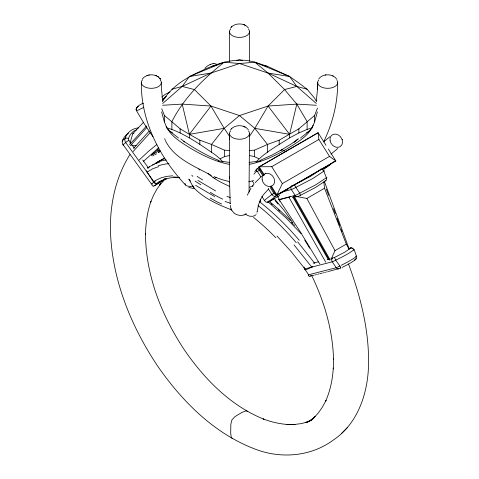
<?xml version="1.0" encoding="UTF-8"?>
<svg xmlns="http://www.w3.org/2000/svg" width="479" height="479" viewBox="0 0 479 479"><rect width="100%" height="100%" fill="white"/><g stroke="black" fill="none" stroke-linecap="round" stroke-linejoin="round"><path stroke-width="0.72" d="M136.162 109.763C136.557 106.2 140.467 104.338 143.46 103.195M249.505 133.431L249.05 192.157M158.687 181.757L158.298 182.84L154.699 185.589M249.499 31.614L249.457 61.342M317.679 82.514L317.583 89.573L317.679 82.37L317.595 88.381L316.302 101.069M308.626 274.796L304.65 268.911L332.282 261.821A4.449 0.569 -30.2 0 0 335.701 260.127L336.509 259.738M136.162 109.493L136.258 108.865L136.15 109.589M337.677 82.592C337.743 102.883 332.725 123.001 323.942 141.245M257.223 211.335L258.498 204.88L260.636 199.18L260.115 200.228L263.288 194.863L268.755 188.816M277.024 195.899L279.526 199.486L279.461 200.599M256.924 213.089L257.013 212.73M162.591 101.482C170.668 87.358 185.325 78.161 199.833 71.64C216.736 63.396 236.015 56.654 254.816 62.18L268.054 73.065L284.562 89.555L296.8 104.105L289.597 134.336L289.597 137.886C278.137 145.406 265.252 152.053 256.026 162.064M300.447 138.036L309.141 131.222L312.14 127.857L314.619 121.876L317.379 111.936M130.031 143.161L132.695 133.857L143.323 122.426M136.21 109.044L136.557 108.122L136.293 108.769M313.092 125.133C308.871 136.024 297.698 142.006 288.364 148.029C276.257 155.196 263.396 161.567 249.493 164.303M128.474 138.497C129.707 134.539 132.671 130.953 136.749 129.755M314.619 121.876L314.619 115.457L317.511 108.092M155.238 181.128L151.484 184.044L123.103 144.694A4.431 3.778 48.2 0 1 122.522 140.503L123.067 139.353M125.648 137.138L125.103 138.539A2.617 1.395 16.2 0 1 128.462 138.497A2.275 1.832 44.6 0 0 128.857 140.455L130.671 143.029M153.466 152.993L151.574 155.256L159.836 150.208M331.115 259.253L334.989 250.649L346.305 244.116L324.546 188.241L323.828 181.894M247.302 195.187L250.96 188.169M292.465 186.05L335.827 160.914L329.504 156.382L282.353 183.601L276.892 194.941L276.275 195.396L270.761 186.63M316.409 101.482L314.619 98.207L307.111 89.244L298.866 83.011L289.597 76.49L267.504 66.377L254.816 62.18L239.5 63.533L224.184 62.18C203.527 78.712 183.996 97.74 171.889 121.582L171.889 129.426C186.181 134.964 198.977 143.592 211.496 152.286C215.819 155.088 219.777 158.238 222.974 162.064M249.433 136.323L254.816 128.348L268.054 106.039L284.562 89.555L296.8 86.424L307.111 89.244M129.959 154.489C115.984 176.637 110.11 203.168 110.421 229.166L110.415 230.016C111.739 279.023 130.845 326.169 157.926 366.489C181.697 400.666 212.55 431.89 251.703 447.757L252.535 448.057C278.682 459.175 310.188 457.229 333.288 440.063C358.591 423.22 368.477 391.469 368.579 362.352L368.585 361.537C368.668 328.043 360.106 295.148 348.49 263.947M142.233 79.233C145.634 74.119 153.484 73.568 158.315 76.903L157.944 76.646L160.046 78.622L159.705 78.167M318.786 78.849C321.972 74.419 328.63 73.826 333.288 76.107M136.91 107.571L136.719 107.841L137.042 107.38M204.856 68.395L206.982 66.252L210.443 64.3M162.668 103.464L182.2 86.424L189.403 76.49L224.184 62.18M230.597 129.767C233.465 125.743 239.243 124.887 243.703 126.384L243.272 126.24L246.248 127.636L248.362 129.749M230.603 27.98C233.638 23.818 239.751 23.07 244.32 24.842L243.913 24.686L246.709 26.189L248.403 28.021M267.504 152.286L267.504 144.448L254.816 128.348L239.5 115.571L210.946 106.039L189.403 134.336L189.403 137.886M252.247 186.271L253.672 184.403M316.385 105.278L296.8 104.105L268.054 106.039L239.5 115.571L224.184 128.348L211.496 144.448L211.496 152.286M280.808 150.747L281.736 149.717L290.945 144.161L298.309 138.826L294.034 142.461M255.235 182.565L261.612 176.272M129.623 144.592L146.538 125.959M130.384 145.676L146.802 127.588M133.503 148.418L149.382 130.905M133.15 151.478L150.52 132.318M163.573 180.828L159.303 185.475L160.842 183.613L156.867 189.211L153.442 195.456L150.58 202.312L150.981 201.282C147.31 211.82 145.742 222.963 145.496 234.093L145.496 233.243C145.526 274.868 161.441 315.122 184.11 349.508C204.198 378.877 230.465 405.767 263.995 419.251L263.169 418.951C273.287 422.729 284.053 425.029 294.902 424.532L293.801 424.532L301.219 423.622L307.793 421.891L305.494 422.544L311.829 419.891L307.763 421.981L313.607 418.466L309.775 420.933L315.11 416.574L313.44 418.233L318.242 413.042L322.451 407.078L326.037 400.372L325.564 401.312C330.294 390.834 332.558 379.428 333.306 367.998L333.288 368.866L333.504 358.502L333.504 359.316C332.815 330.079 324.253 301.459 311.578 275.263M162.932 99.392L166.297 96.309M341.539 433.417L347.455 427.484M350.532 248.158L348.329 248.505M154.16 182.026L125.732 142.568A4.449 3.802 48.7 0 1 125.079 138.521L122.54 140.515M231.806 26.596L231.339 27.058M139.191 160.028L148.011 151.747L156.819 144.526M143.55 161.273L158.729 147.676M231.812 128.36L231.339 128.827M213.005 177.841L214.52 176.512M350.484 248.2L345.102 251.972L336.132 256.642M354.867 260.013L355.454 259.462L354.987 259.462A2.563 2.191 77.4 0 0 355.155 259.396M147.352 168.153L147.706 167.889M161.764 97.033L165.638 94.118L170.075 91.962M249.212 150.502L254.439 150.196L267.504 144.448L279.167 140.185L298.866 128.815L314.619 115.457M158.555 152.609L160.477 150.933M355.933 256.762L356.765 256.115L356.448 256.175M331.049 154.064L337.683 148.538M158.812 148.789L151.574 155.256M353.352 250.104L353.897 249.619A2.617 2.455 44.6 0 0 350.526 248.14M323.523 141.964L329.78 136.802M160.531 181.2A26.04 21.046 46.1 0 0 163.968 179.607L165.045 178.918M354.957 259.935L354.987 259.911A19.058 2.437 -24.8 0 1 341.988 267.468M268.21 202.12L279.748 195.456M123.103 144.694L125.732 142.568A2.599 0.467 -30.9 0 1 128.887 140.419M279.526 199.486L295.142 195.39A5.041 0.724 -29.2 0 0 299.734 193.175L315.811 184.75L326.367 177.775L323.846 171.177A2.575 2.221 52.2 0 0 320.679 169.56L310.32 176.494L294.202 184.894A2.551 0.323 -24.8 0 1 291.843 185.834M356.005 256.708L356.041 256.678A22.507 2.88 -24.8 0 1 341.198 265.288M164.806 179.116L164.926 179.014A3.371 2.748 54.2 0 0 165.033 178.912M165.225 178.918L157.507 183.361C161.716 180.038 167.937 177.865 173.56 177.469M157.489 183.367L157.076 183.553A3.341 2.718 54.3 0 1 153.747 182.415L153.394 181.942L155.627 180.415L161.279 177.769L166.722 176.374L172.662 175.811M259.163 167.71L256.81 169.069A1.671 1.341 43.1 0 0 256.594 171.093A0.826 0.461 59.9 0 1 257.445 171.482L260.564 169.56M268.294 188.744L271.91 194.498L273.85 193.247A1.659 1.347 53.6 0 0 275.67 194.079M153.394 181.942L147.143 172.105L152.825 168.71L158.573 166.674M263.672 175.356L258.552 167.213L318.11 132.731L325.983 145.257M310.649 275.736A3.622 0.461 -24.9 0 0 309.961 276.161L309.883 276.197A3.461 1.563 -63.5 0 1 308.638 275.629M155.436 163.309L159.746 160.693L164.59 158.705M214.658 178.356L216.077 177.374M273.689 198.971L268.851 201.982M306.578 132.767L309.141 131.222M162.417 99.44L164.998 97.95M132.695 133.857L133.952 133.132M152.813 155.956L153.747 155.418M154.687 154.879L156.555 153.801M149.502 166.848L147.742 167.866L153.663 164.291L159.645 162.147M152.579 165.075L154.334 164.058M157.747 162.088L155.992 163.099L164.105 158.178M159.507 161.076L160.387 160.567M166.68 178.697L154.585 185.684A3.622 2.922 44.8 0 1 153.699 186.002L153.669 186.002M258.552 167.213L318.11 132.731L318.87 139.473L329.504 156.382M264.294 174.895L259.175 166.752L271.725 166.692L318.87 139.473M291.166 186.798L276.275 195.396L276 194.025M288.454 188.786L276.036 195.953A85.424 4.539 -32.2 0 0 268.228 202.108M322.331 169.225L330.235 164.662A3.311 2.7 53.6 0 0 331.324 163.141M295.471 196.354L306.871 198.444L324.546 188.241M264.642 200.378L264.45 200.485A76.466 4.066 -32.2 0 1 271.844 194.534M289.597 137.886L298.866 132.946L307.111 129.426L312.14 127.857M312.763 266.719L311.961 267.108M220.25 158.687L224.561 156.615L229.537 155.519M336.839 259.588L337.33 259.355A22.932 2.934 -24.8 0 0 353.466 250.056M335.833 256.786L335.228 257.073M340.689 268.066L328.313 271.533M330.845 258.6L334.623 257.361M171.889 89.244L182.2 86.424L210.946 73.065L239.5 63.533L268.054 73.065L296.8 86.424L316.332 103.464M253.169 185.828L249.463 187.247M210.167 64.414L213.73 63.468L216.191 63.982M142.802 103.422L142.143 103.686M260.055 160.423L272.383 154.879L281.88 149.646L286.113 151.681M244.098 214.927L241.554 215.466A7.347 5.347 11.8 0 1 239.745 215.406L237.051 214.73A9.376 6.898 11.9 0 1 233.818 212.808L231.734 210.323M353.694 249.553L354.143 249.445L356.46 256.325M147.041 75.538L147.682 75.335M253.595 180.595L248.733 181.769M160.19 181.242L160.507 181.152M282.909 191.756L291.328 189.534A5.083 0.719 -29.2 0 0 294.926 187.87L312.841 178.487L324.205 170.955A5.077 0.341 -22.8 0 0 324.032 170.799M278.694 199.833A3.311 0.425 -24.8 0 0 279.191 199.743L288.903 197.204A2.515 0.323 -24.8 0 0 290.412 196.647M292.681 197.767L294.771 197.222M295.8 196.953L297.836 196.42A2.551 0.323 -24.8 0 0 300.231 195.462L315.469 187.487L325.421 180.9A2.545 0.323 -24.8 0 0 325.486 180.577M327.223 259.546L329.031 259.073M340.114 266.647L339.797 265.947A4.431 0.581 -30.1 0 1 336.228 267.713L308.626 274.772M318.319 261.857L313.164 263.187M324.588 272.497L325.51 272.258M326.439 272.018L327.373 271.779M321.846 273.198L320.05 273.653M322.756 272.964L323.666 272.731M316.535 274.539L317.403 274.323M318.278 274.102L319.158 273.88M314.823 274.97L315.679 274.754M313.984 275.18L309.901 276.185M236.656 60.468L239.5 59.767L242.344 60.468M211.496 66.377L216.574 65.246M159.866 181.313L159.202 181.421M229.567 136.323L224.184 128.348L189.403 134.336L180.134 128.815L164.381 115.457L161.752 108.763M148.7 75.089L149.328 74.981M189.403 76.49L210.946 73.065M325.924 74.922L325.181 75.029M249.098 162.429L260.947 160.836M213.125 63.533L213.472 63.497M164.542 179.008L164.56 179.008A3.371 2.748 54.2 0 0 165.087 178.912M162.615 105.278L182.2 104.105L210.946 106.039L224.184 128.348M174.512 177.398L176.446 177.314M333.803 161.417L335.204 161.369M286.28 424.496L294.902 424.532M131.815 145.682L136.096 145.712M175.44 177.607L179.445 177.697L178.901 177.667M182.2 104.105L189.403 134.336L199.833 140.185L211.496 144.448L224.561 150.196L229.788 150.502M190.534 186.535L187.594 186.097A9.376 4.155 -14 0 1 185.529 185.008C159.669 157.375 140.922 121.223 141.329 82.675M218.053 160.836L229.902 162.429M194.546 188.127L193.72 188.013M268.054 73.065L289.597 76.49L296.8 86.424M192.989 188.433L188.72 187.307M254.816 128.348L289.597 134.336L268.054 106.039M229.663 181.679L221.472 179.493L215.029 177.074M232.632 438.447L231.908 438.201L231.219 437.165L230.722 433.232L230.83 424.334L231.908 419.891L235.033 416.598L241.943 412.407L245.943 410.88L247.092 411.126L247.601 411.736M229.387 164.357C215.43 161.71 202.503 155.376 190.373 148.179C181.23 142.449 171.051 136.497 166.135 126.45M249.463 155.519L254.439 156.615L258.75 158.687M262.426 65.246L267.504 66.377M182.2 86.424L194.438 89.555L210.946 106.039M161.621 111.936L164.381 121.876L166.86 127.857L171.889 129.426M231.327 209.766C217.801 204.563 203.641 198.204 193.606 187.594L188.834 179.086L190.45 181.11M230.465 203.365L225.13 201.449M230.722 209.066L231.369 209.275M230.279 197.623L226.968 196.348M218.903 160.489C206.521 155.549 194.935 148.741 183.882 141.335L184.654 141.916L180.811 138.922M229.704 186.403C222.082 182.972 214.269 179.242 208.084 173.512M254.816 62.18L289.597 76.49M244.943 126.887L244.571 126.719L245.104 126.959M211.371 175.47C194.983 166.339 174.578 158.783 165.614 141.042M158.645 151.041L157.268 149.699M332.743 75.844L335.33 77.466L336.899 79.442M214.604 196.534L195.624 185.367M215.592 190.905L197.863 180.427M245.003 25.136L245.499 25.405M166.86 127.857L169.859 131.222L172.422 132.767M265.683 173.368L265.276 173.093M169.859 131.222L178.553 138.036M268.845 200.935L278.281 208.952L290.508 220.502M271.114 203.593L272.15 204.455M267.995 201.779L286.262 218.125L301.087 233.668M293.801 196.725L294.836 197.593M278.323 209.784L279.844 211.167M291.322 222.154L293.274 224.136M277.006 236.051L291.226 251.679L305.752 269.905L311.811 267.174L293.998 244.865M192.809 176.344L191.822 175.236M198.839 169.021L199.791 170.033M274.048 198.306L284.292 210.658L292.855 222.855M274.982 200.545L278.006 204.012M297.627 241.811L314.805 263.42M185.553 184.996L185.074 183.846A7.347 3.263 -13.3 0 1 185.116 183.427M159.788 78.275L160.435 79.209L160.208 78.855M277.688 196.234L278.137 196.851M148.592 168.171L142.706 159.98M134.306 148.167L131.887 144.748M339.797 265.947L335.701 260.121L334.486 257.468M152.957 136.778L144.317 123.917L136.491 110.715M279.191 199.743L300.297 231.842L319.768 263.899M336.21 267.725L332.282 261.821A2.599 1.952 73.6 0 1 332.642 258.079M291.328 189.534L295.142 195.39M147.143 172.105L146.879 171.614A3.341 2.724 54.4 0 1 146.604 170.758M264.396 200.479L261.875 196.342M252.511 181.272L254.229 184.002M293.878 224.447L294.549 225.519M328.349 149.011L335.827 160.914L276.892 194.941L271.383 186.169M271.725 166.692L282.353 183.601M263.51 174.248L264.103 175.188M270.898 185.99L271.485 186.93M259.384 170.237L262.702 175.512M270.234 187.499L273.85 193.247M257.445 171.488L260.756 176.757M304.734 240.069L309.709 248.194M296.8 104.105L307.111 121.582L307.111 129.426M292.855 197.103L328.265 259.552M288.903 197.204L325.786 262.252M330.151 259.929L294.046 196.091L293.28 196.288L329.384 260.127M346.305 244.116L349.035 249.074M193.606 187.594L193.001 186.205M306.871 198.444L334.989 250.649M340.162 266.755L340.701 268.042M164.674 138.73L165.339 140.473M324.277 181.176L349.119 248.99M326.331 189.067L328.636 195.36M333.504 208.64L335.294 213.538M337.09 218.43L339.653 225.423M341.186 229.615L341.958 231.71M342.485 139.317L342.593 139.694M162.704 101.135L161.417 88.435L161.321 82.43M230.195 203.749L229.567 181.284M229.561 139.293L229.501 133.491L229.579 182.649M229.543 176.931L229.555 178.26M229.501 31.674L229.597 61.707M298.866 128.815L298.866 132.946M279.167 140.185L279.167 144.323M254.439 150.196L254.439 156.615M224.561 150.196L224.561 156.615M199.833 140.185L199.833 144.323M180.134 128.815L180.134 132.946M164.381 115.457L164.381 121.876M291.364 189.504A2.581 2.084 75.1 0 1 291.813 185.798M320.373 169.303A2.575 2.078 75.1 0 1 322.648 169.829M320.379 169.356A2.545 0.323 -24.8 0 1 320.691 169.59M297.848 196.456A2.545 2.054 75.1 0 1 295.16 195.378M300.243 195.492A2.569 0.515 63.6 0 0 299.722 193.169L295.854 187.343A2.575 0.479 64 0 0 294.184 184.852M326.468 177.398A5.041 0.347 -22.8 0 1 326.367 177.781M326.337 177.793A2.569 2.203 53.2 0 1 325.439 180.936M280.017 201.024A4.239 1.281 -58.6 0 1 279.323 200.785M278.574 199.629A3.311 0.425 -24.8 0 1 279.017 199.27M256.055 214.718A7.071 5.125 18.1 0 1 245.2 213.874M257.073 211.233A7.071 5.125 18.1 0 1 257.133 211.616M253.535 217.37A145.514 76.526 50.2 0 1 275.832 237.752M259.301 201.539A161.195 88.028 50.7 0 1 299.267 240.296M258.079 205.605A157.866 86.861 50.7 0 1 296.285 242.751M338.815 268.845A2.563 1.928 73.7 0 1 336.246 267.695M356.436 256.337A2.605 2.425 44.9 0 1 355.346 259.636M304.626 268.935A3.137 0.341 -33.2 0 1 304.416 268.677M304.71 268.851A2.551 2.066 72.6 0 1 304.129 267.019M308.476 275.653A4.58 2.545 -51.2 0 1 308.207 275.144M355.867 258.462A2.563 2.191 77.4 0 1 355.663 258.846M350.125 247.978A2.599 2.209 75.5 0 1 352.789 248.846M259.373 170.249A2.485 1.371 57.2 0 0 256.804 169.069A82.705 11.64 -35.8 0 0 254.72 171.44M271.916 194.492A3.311 2.7 53.6 0 0 276.03 195.947A1.665 0.964 60 0 0 276.084 194.234M330.253 164.65A85.424 4.539 -32.2 0 1 323.654 169.386M330.522 163.584A1.665 0.988 58.6 0 1 330.235 164.662M253.924 174.17A77.335 10.885 -35.8 0 1 256.564 171.105M268.168 202.084A3.401 1.012 58.8 0 1 267.162 201.773M268.246 202.294A3.227 2.629 55 0 1 264.528 200.473M202.725 179.936A51.403 16.424 14 0 1 197.132 176.338M222.699 199.126A56.127 24.836 14.2 0 1 210.299 192.313M200.875 184.726A52.786 17.424 13.5 0 1 195.109 181.02M260.804 201.402A75.898 52.702 13.1 0 1 260.025 201.737M221.591 203.97A56.594 25.627 13.7 0 1 210.173 198.007M248.427 130.857A9.999 5.778 0 0 1 239.368 139.239A9.999 5.778 0 0 1 230.698 130.725M246.272 213.73A9.448 6.748 11.1 0 1 244.11 214.939M231.89 210.281A14.609 10.586 12.9 0 1 230.399 205.275M336.982 80.448A9.999 5.772 0 0 1 327.205 88.322A9.999 5.772 0 0 1 318.751 79.945M160.13 79.813A9.999 5.772 0 0 1 151.454 88.328A9.999 5.772 0 0 1 142.395 79.957M193.797 186.145A14.609 6.317 -13.1 0 1 190.792 186.241M193.756 187.99A6.323 2.533 -13 0 1 193.271 187.888M248.427 29.045A9.999 5.766 0 0 1 239.368 37.41A9.999 5.766 0 0 1 230.692 28.914M216.753 64.899A7.083 0.383 -27.8 0 1 216.909 64.887M123.396 145.029A2.563 0.455 -31 0 1 123.067 144.706M122.39 141.562A2.605 1.437 19 0 1 122.564 140.527M125.534 137.072A22.932 18.489 44.6 0 1 138.688 127.827M122.995 139.311A22.507 18.148 44.6 0 1 128.546 133.162M158.058 182.888A3.137 2.742 53.3 0 1 154.106 182.068M152.023 184.457A4.58 2.694 -69.1 0 1 151.927 183.792M153.597 186.217A3.461 2.383 -55.7 0 1 151.945 184.744M173.212 176.973A145.514 65.713 56.5 0 1 178.098 177.35M159.333 161.579A161.195 74.419 58 0 1 166.219 159.956M158.148 165.914A157.866 72.946 58.3 0 1 168.961 163.668M143.802 107.284A7.083 0.383 -27.8 0 1 136.737 110.451M159.495 151.238A3.335 2.688 44.6 0 1 158.663 152.556M138.132 106.206L137.671 106.655L138.132 106.206M156.405 75.82L155.956 75.646L156.453 75.844M262.187 179.864A7.083 5.772 53.5 0 0 272.431 185.702A7.083 5.772 53.5 0 0 270.419 174.188A7.083 5.772 53.5 0 0 262.187 179.864M330.115 140.79A7.083 5.772 53.5 0 0 340.425 146.436A7.083 5.772 53.5 0 0 338.204 134.922A7.083 5.772 53.5 0 0 330.115 140.79"/></g></svg>
